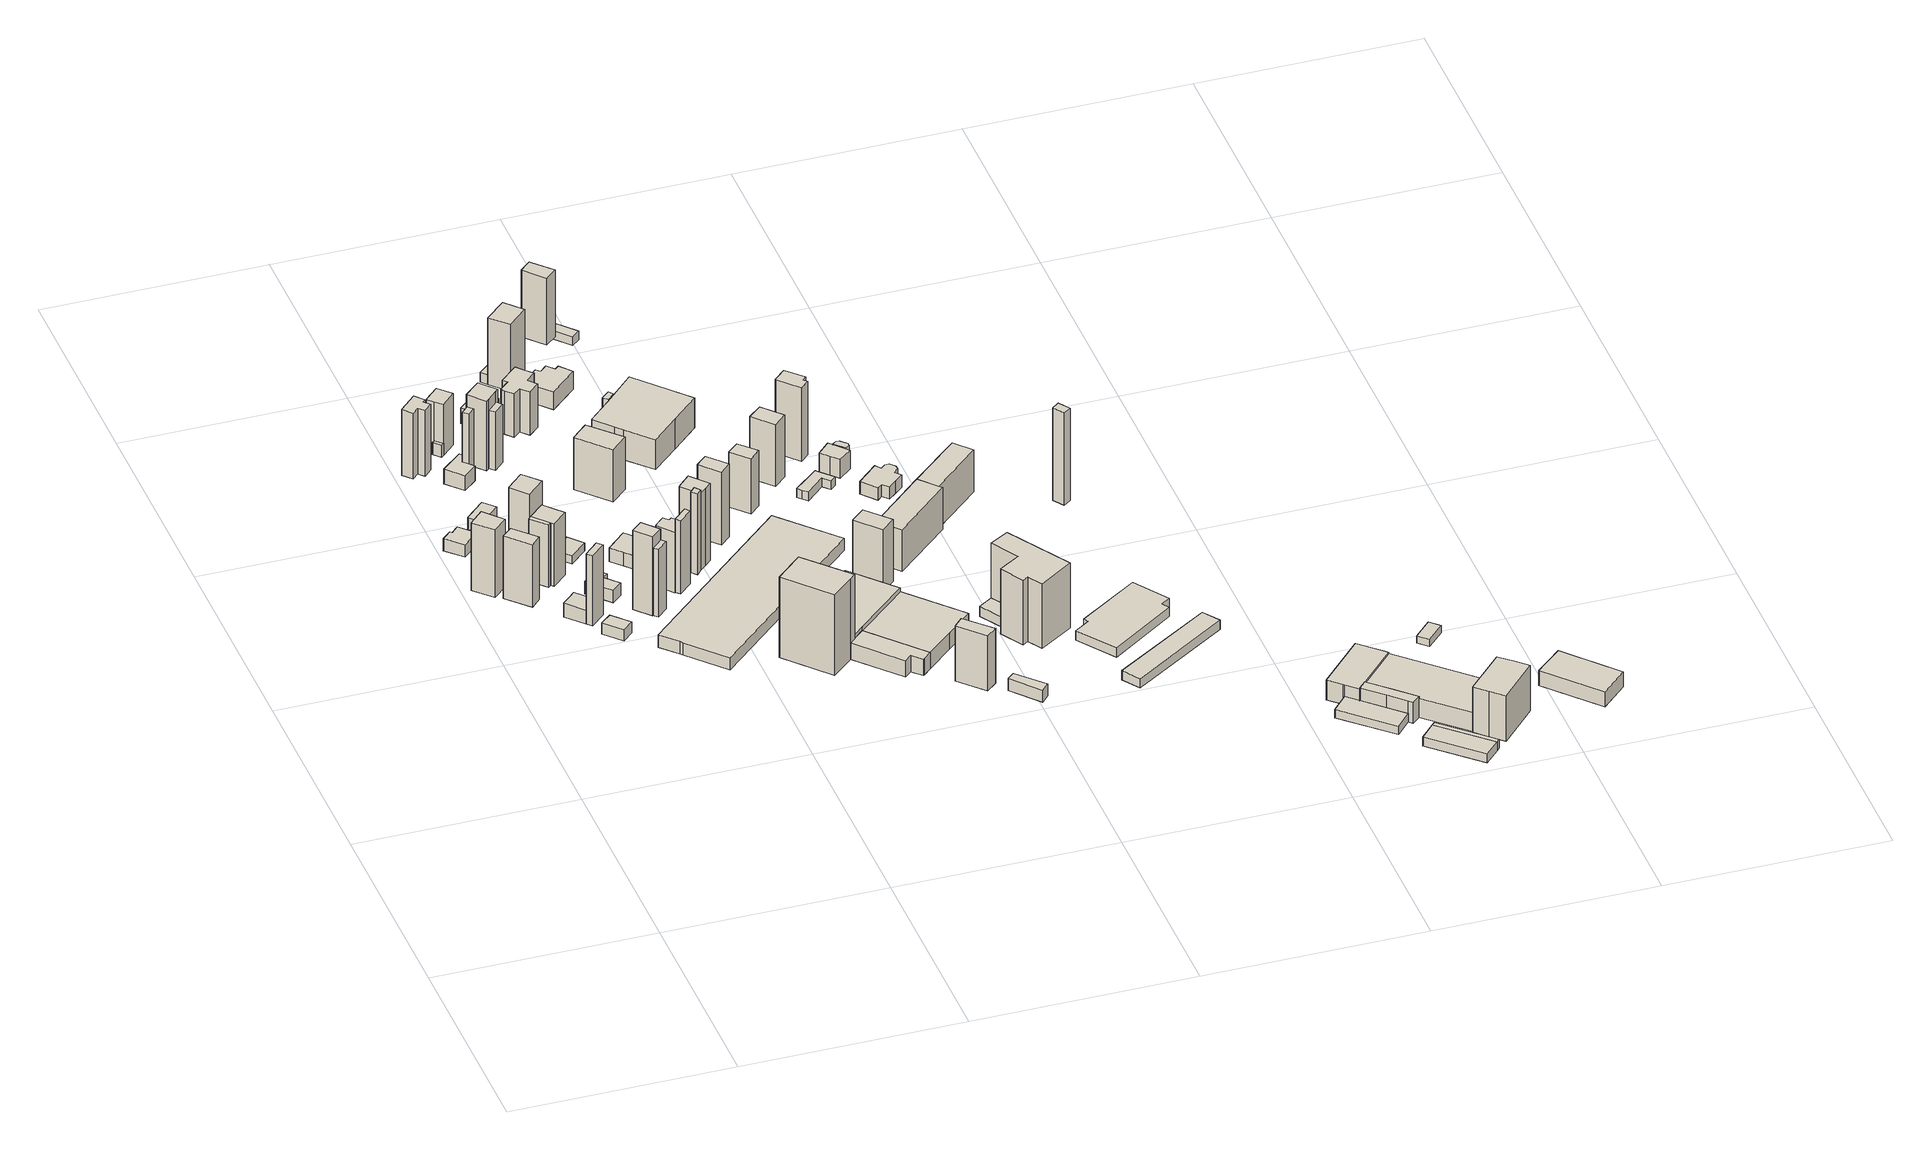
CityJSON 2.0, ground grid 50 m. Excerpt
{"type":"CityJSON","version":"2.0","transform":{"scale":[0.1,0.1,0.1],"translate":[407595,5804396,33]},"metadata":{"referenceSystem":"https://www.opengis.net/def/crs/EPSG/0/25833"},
"CityObjects":{
"building1":{"type":"Building","attributes":{"Gemeindeschluessel":"11000009","BezugspunktDach":"2200","function":"31001_1010","measuredHeight":17.09,"storeysAboveGround":1},"address":[{"country":"Germany","locality":"Berlin","thoroughfareNumber":"955 (38)","thoroughfareName":"Nuscheweg"}],"geometry":[{"type":"Solid","lod":"1","boundaries":[[[[0,1,2,3]],[[4,5,6,7]],[[4,7,3,2]],[[5,4,2,1]],[[6,5,1,0]],[[7,6,0,3]]]]}]},
"building2":{"type":"Building","attributes":{"Gemeindeschluessel":"11000009","BezugspunktDach":"2200","function":"31001_1010","measuredHeight":15.7,"storeysAboveGround":1},"address":[{"country":"Germany","locality":"Berlin","thoroughfareNumber":"955 (34)","thoroughfareName":"Nuscheweg"}],"geometry":[{"type":"Solid","lod":"1","boundaries":[[[[8,9,10,11]],[[12,13,14,15]],[[12,15,11,10]],[[13,12,10,9]],[[14,13,9,8]],[[15,14,8,11]]]]}]},
"building3":{"type":"Building","attributes":{"Gemeindeschluessel":"11000009","BezugspunktDach":"2200","function":"31001_1010","measuredHeight":3.08,"storeysAboveGround":1},"address":[{"country":"Germany","locality":"Berlin","thoroughfareNumber":"955 (43)","thoroughfareName":"Nuscheweg"}],"geometry":[{"type":"Solid","lod":"1","boundaries":[[[[16,17,18,19,20,21]],[[22,23,24,25,26,27]],[[22,27,21,20]],[[23,22,20,19]],[[24,23,19,18]],[[25,24,18,17]],[[26,25,17,16]],[[27,26,16,21]]]]}]},
"building4":{"type":"Building","attributes":{"Gemeindeschluessel":"11000009","BezugspunktDach":"2200","function":"31001_1010","measuredHeight":6.03,"storeysAboveGround":2},"address":[{"country":"Germany","locality":"Berlin","thoroughfareNumber":"955 (40)","thoroughfareName":"Nuscheweg"}],"geometry":[{"type":"Solid","lod":"1","boundaries":[[[[28,29,30,31]],[[32,33,34,35]],[[32,35,31,30]],[[33,32,30,29]],[[34,33,29,28]],[[35,34,28,31]]]]}]},
"building5":{"type":"Building","attributes":{"Gemeindeschluessel":"11000009","BezugspunktDach":"2200","function":"31001_2000","measuredHeight":2.17,"storeysAboveGround":1},"address":[{"country":"Germany","locality":"Berlin","thoroughfareNumber":"955 (39)","thoroughfareName":"Nuscheweg"}],"geometry":[{"type":"Solid","lod":"1","boundaries":[[[[36,37,38,39]],[[33,40,41,34]],[[33,34,39,38]],[[40,33,38,37]],[[41,40,37,36]],[[34,41,36,39]]]]}]},
"building6":{"type":"Building","attributes":{"Gemeindeschluessel":"11000009","BezugspunktDach":"2200","function":"31001_2000","measuredHeight":15.67,"storeysAboveGround":1},"address":[{"country":"Germany","locality":"Berlin","thoroughfareNumber":"955 (35)","thoroughfareName":"Nuscheweg"}],"geometry":[{"type":"Solid","lod":"1","boundaries":[[[[42,43,44,45]],[[46,47,48,49]],[[46,49,45,44]],[[47,46,44,43]],[[48,47,43,42]],[[49,48,42,45]]]]}]},
"building7":{"type":"Building","attributes":{"Gemeindeschluessel":"11000009","BezugspunktDach":"2200","function":"31001_1010","measuredHeight":4.34,"storeysAboveGround":1},"address":[{"country":"Germany","locality":"Berlin","thoroughfareNumber":"955 (31)","thoroughfareName":"Nuscheweg"}],"geometry":[{"type":"Solid","lod":"1","boundaries":[[[[50,51,52,53,54]],[[55,56,57,58,59]],[[55,59,54,53]],[[56,55,53,52]],[[57,56,52,51]],[[58,57,51,50]],[[59,58,50,54]]]]}]},
"building8":{"type":"Building","attributes":{"Gemeindeschluessel":"11000009","BezugspunktDach":"2200","function":"31001_2000","measuredHeight":17.61,"storeysAboveGround":1},"address":[{"country":"Germany","locality":"Berlin","thoroughfareNumber":"955 (30)","thoroughfareName":"Nuscheweg"}],"geometry":[{"type":"Solid","lod":"1","boundaries":[[[[60,61,62,63]],[[64,65,66,67]],[[64,67,63,62]],[[65,64,62,61]],[[66,65,61,60]],[[67,66,60,63]]]]}]},
"building9":{"type":"Building","attributes":{"Gemeindeschluessel":"11000009","BezugspunktDach":"2200","function":"31001_1010","measuredHeight":16.54,"storeysAboveGround":1},"address":[{"country":"Germany","locality":"Berlin","thoroughfareNumber":"955 (52)","thoroughfareName":"Nuscheweg"}],"geometry":[{"type":"Solid","lod":"1","boundaries":[[[[68,69,70,71,72,73,74,75]],[[76,77,78,79,80,81,82,83]],[[76,83,75,74]],[[77,76,74,73]],[[78,77,73,72]],[[79,78,72,71]],[[80,79,71,70]],[[81,80,70,69]],[[82,81,69,68]],[[83,82,68,75]]]]}]},
"building10":{"type":"Building","attributes":{"Gemeindeschluessel":"11000009","BezugspunktDach":"2200","function":"31001_1010","measuredHeight":2.8,"storeysAboveGround":1},"address":[{"country":"Germany","locality":"Berlin","thoroughfareNumber":"955 (19)","thoroughfareName":"Nuscheweg"}],"geometry":[{"type":"Solid","lod":"1","boundaries":[[[[84,85,86,87]],[[88,89,90,91]],[[88,91,87,86]],[[89,88,86,85]],[[90,89,85,84]],[[91,90,84,87]]]]}]},
"building11":{"type":"Building","attributes":{"Gemeindeschluessel":"11000009","BezugspunktDach":"2200","function":"31001_1010","measuredHeight":3.78,"storeysAboveGround":1},"address":[{"country":"Germany","locality":"Berlin","thoroughfareNumber":"955 (44)","thoroughfareName":"Nuscheweg"}],"geometry":[{"type":"Solid","lod":"1","boundaries":[[[[92,93,94,95]],[[96,97,98,99]],[[96,99,95,94]],[[97,96,94,93]],[[98,97,93,92]],[[99,98,92,95]]]]}]},
"building12":{"type":"Building","attributes":{"Gemeindeschluessel":"11000009","BezugspunktDach":"2200","function":"31001_1010","measuredHeight":15.67,"storeysAboveGround":1},"address":[{"country":"Germany","locality":"Berlin","thoroughfareNumber":"955 (36)","thoroughfareName":"Nuscheweg"}],"geometry":[{"type":"Solid","lod":"1","boundaries":[[[[43,100,101,102,44]],[[103,104,105,47,46]],[[103,46,44,102]],[[104,103,102,101]],[[105,104,101,100]],[[47,105,100,43]],[[46,47,43,44]]]]}]},
"building13":{"type":"Building","attributes":{"Gemeindeschluessel":"11000009","BezugspunktDach":"2200","function":"31001_1010","measuredHeight":13.4,"storeysAboveGround":1},"address":[{"country":"Germany","locality":"Berlin","thoroughfareNumber":"955 (41)","thoroughfareName":"Nuscheweg"}],"geometry":[{"type":"Solid","lod":"1","boundaries":[[[[106,107,108,109]],[[110,111,112,113]],[[110,113,109,108]],[[111,110,108,107]],[[112,111,107,106]],[[113,112,106,109]]]]}]},
"building14":{"type":"Building","attributes":{"Gemeindeschluessel":"11000009","BezugspunktDach":"2200","function":"31001_1010","measuredHeight":3.76,"storeysAboveGround":1},"address":[{"country":"Germany","locality":"Berlin","thoroughfareNumber":"955 (53)","thoroughfareName":"Nuscheweg"}],"geometry":[{"type":"Solid","lod":"1","boundaries":[[[[114,115,116,117,118,119,120]],[[121,122,123,124,125,126,127]],[[121,127,120,119]],[[122,121,119,118]],[[123,122,118,117]],[[124,123,117,116]],[[125,124,116,115]],[[126,125,115,114]],[[127,126,114,120]]]]}]},
"building15":{"type":"Building","attributes":{"Gemeindeschluessel":"11000009","BezugspunktDach":"2200","function":"31001_1010","measuredHeight":3.05,"storeysAboveGround":1},"address":[{"country":"Germany","locality":"Berlin","thoroughfareNumber":"955 (32)","thoroughfareName":"Nuscheweg"}],"geometry":[{"type":"Solid","lod":"1","boundaries":[[[[128,129,130,131,132,133]],[[134,135,136,137,138,139]],[[134,139,133,132]],[[135,134,132,131]],[[136,135,131,130]],[[137,136,130,129]],[[138,137,129,128]],[[139,138,128,133]]]]}]},
"building16":{"type":"Building","attributes":{"Gemeindeschluessel":"11000009","BezugspunktDach":"2200","function":"31001_2000","measuredHeight":3,"storeysAboveGround":1},"address":[{"country":"Germany","locality":"Berlin","thoroughfareNumber":"955 (56)","thoroughfareName":"Nuscheweg"}],"geometry":[{"type":"Solid","lod":"1","boundaries":[[[[140,141,142,143]],[[144,145,146,147]],[[144,147,143,142]],[[145,144,142,141]],[[146,145,141,140]],[[147,146,140,143]]]]}]},
"building17":{"type":"Building","attributes":{"Gemeindeschluessel":"11000009","BezugspunktDach":"2200","function":"51009_1610","measuredHeight":16.16,"storeysAboveGround":0},"address":[{"country":"Germany","locality":"Berlin"}],"geometry":[{"type":"Solid","lod":"1","boundaries":[[[[148,149,150,151]],[[122,152,124,123]],[[122,123,151,150]],[[152,122,150,149]],[[124,152,149,148]],[[123,124,148,151]]]]}]},
"building18":{"type":"Building","attributes":{"Gemeindeschluessel":"11000009","BezugspunktDach":"2200","function":"31001_1010","measuredHeight":12.87,"storeysAboveGround":1},"address":[{"country":"Germany","locality":"Berlin","thoroughfareNumber":"955 (57)","thoroughfareName":"Nuscheweg"}],"geometry":[{"type":"Solid","lod":"1","boundaries":[[[[153,154,155,156,157]],[[158,159,160,161,162]],[[158,162,157,156]],[[159,158,156,155]],[[160,159,155,154]],[[161,160,154,153]],[[162,161,153,157]]]]}]},
"building19":{"type":"Building","attributes":{"Gemeindeschluessel":"11000009","BezugspunktDach":"2200","function":"31001_1010","measuredHeight":1.99,"storeysAboveGround":1},"address":[{"country":"Germany","locality":"Berlin","thoroughfareNumber":"955 (37)","thoroughfareName":"Nuscheweg"}],"geometry":[{"type":"Solid","lod":"1","boundaries":[[[[163,164,165,166]],[[167,168,169,170]],[[167,170,166,165]],[[168,167,165,164]],[[169,168,164,163]],[[170,169,163,166]]]]}]},
"building20":{"type":"Building","attributes":{"Gemeindeschluessel":"11000009","BezugspunktDach":"2200","function":"31001_1010","measuredHeight":19.74,"storeysAboveGround":1},"address":[{"country":"Germany","locality":"Berlin","thoroughfareNumber":"955 (21)","thoroughfareName":"Nuscheweg"}],"geometry":[{"type":"Solid","lod":"1","boundaries":[[[[171,172,173,174]],[[175,176,177,178]],[[175,178,174,173]],[[176,175,173,172]],[[177,176,172,171]],[[178,177,171,174]]]]}]},
"building21":{"type":"Building","attributes":{"Gemeindeschluessel":"11000009","BezugspunktDach":"2200","function":"31001_2000","measuredHeight":17.04,"storeysAboveGround":1},"address":[{"country":"Germany","locality":"Berlin","thoroughfareNumber":"955 (20)","thoroughfareName":"Nuscheweg"}],"geometry":[{"type":"Solid","lod":"1","boundaries":[[[[179,180,181,182]],[[183,184,185,186]],[[183,186,182,181]],[[184,183,181,180]],[[185,184,180,179]],[[186,185,179,182]]]]}]},
"building22":{"type":"Building","attributes":{"Gemeindeschluessel":"11000009","BezugspunktDach":"2200","function":"31001_1010","measuredHeight":17.45,"storeysAboveGround":1},"address":[{"country":"Germany","locality":"Berlin","thoroughfareNumber":"955 (55)","thoroughfareName":"Nuscheweg"}],"geometry":[{"type":"Solid","lod":"1","boundaries":[[[[187,188,189,190,191,192]],[[193,194,195,196,197,198]],[[193,198,192,191]],[[194,193,191,190]],[[195,194,190,189]],[[196,195,189,188]],[[197,196,188,187]],[[198,197,187,192]]]]}]},
"building23":{"type":"Building","attributes":{"Gemeindeschluessel":"11000009","BezugspunktDach":"2200","function":"51009_1610","measuredHeight":14.69,"storeysAboveGround":0},"address":[{"country":"Germany","locality":"Berlin"}],"geometry":[{"type":"Solid","lod":"1","boundaries":[[[[199,200,201,202]],[[203,204,205,206]],[[203,206,202,201]],[[204,203,201,200]],[[205,204,200,199]],[[206,205,199,202]]]]}]},
"building24":{"type":"Building","attributes":{"Gemeindeschluessel":"11000009","BezugspunktDach":"2200","function":"31001_1010","measuredHeight":3.95,"storeysAboveGround":1},"address":[{"country":"Germany","locality":"Berlin","thoroughfareNumber":"955 (33)","thoroughfareName":"Nuscheweg"}],"geometry":[{"type":"Solid","lod":"1","boundaries":[[[[207,208,209,210,211,212]],[[213,214,215,216,217,218]],[[213,218,212,211]],[[214,213,211,210]],[[215,214,210,209]],[[216,215,209,208]],[[217,216,208,207]],[[218,217,207,212]]]]}]},
"building25":{"type":"Building","attributes":{"Gemeindeschluessel":"11000009","BezugspunktDach":"2200","function":"31001_1010","measuredHeight":15.26,"storeysAboveGround":1},"address":[{"country":"Germany","locality":"Berlin","thoroughfareNumber":"955 (23)","thoroughfareName":"Nuscheweg"}],"geometry":[{"type":"Solid","lod":"1","boundaries":[[[[219,220,221,222,223,224]],[[225,226,227,228,229,230]],[[225,230,224,223]],[[226,225,223,222]],[[227,226,222,221]],[[228,227,221,220]],[[229,228,220,219]],[[230,229,219,224]]]]}]},
"building26":{"type":"Building","attributes":{"Gemeindeschluessel":"11000009","BezugspunktDach":"2200","function":"31001_2000","measuredHeight":18.47,"storeysAboveGround":1},"address":[{"country":"Germany","locality":"Berlin","thoroughfareNumber":"955 (22)","thoroughfareName":"Nuscheweg"}],"geometry":[{"type":"Solid","lod":"1","boundaries":[[[[231,232,233,234]],[[235,236,237,238]],[[235,238,234,233]],[[236,235,233,232]],[[237,236,232,231]],[[238,237,231,234]]]]}]},
"building27":{"type":"Building","attributes":{"Gemeindeschluessel":"11000009","BezugspunktDach":"2200","function":"31001_1010","measuredHeight":4.83,"storeysAboveGround":1},"address":[{"country":"Germany","locality":"Berlin","thoroughfareNumber":"955 (61)","thoroughfareName":"Nuscheweg"}],"geometry":[{"type":"Solid","lod":"1","boundaries":[[[[239,240,241,242,243]],[[244,245,246,247,248]],[[244,248,243,242]],[[245,244,242,241]],[[246,245,241,240]],[[247,246,240,239]],[[248,247,239,243]]]]}]},
"building28":{"type":"Building","attributes":{"Gemeindeschluessel":"11000009","BezugspunktDach":"2200","function":"31001_2000","measuredHeight":1.69,"storeysAboveGround":1},"address":[{"country":"Germany","locality":"Berlin","thoroughfareNumber":"955 (60)","thoroughfareName":"Nuscheweg"}],"geometry":[{"type":"Solid","lod":"1","boundaries":[[[[249,250,251,252]],[[246,253,254,247]],[[246,247,252,251]],[[253,246,251,250]],[[254,253,250,249]],[[247,254,249,252]]]]}]},
"building29":{"type":"Building","attributes":{"Gemeindeschluessel":"11000009","BezugspunktDach":"2200","function":"31001_2000","measuredHeight":20.26,"storeysAboveGround":1},"address":[{"country":"Germany","locality":"Berlin","thoroughfareNumber":"955 (24)","thoroughfareName":"Nuscheweg"}],"geometry":[{"type":"Solid","lod":"1","boundaries":[[[[255,256,257,258]],[[259,260,261,262]],[[259,262,258,257]],[[260,259,257,256]],[[261,260,256,255]],[[262,261,255,258]]]]}]},
"building30":{"type":"Building","attributes":{"Gemeindeschluessel":"11000009","BezugspunktDach":"2200","function":"31001_1010","measuredHeight":12.88,"storeysAboveGround":1},"address":[{"country":"Germany","locality":"Berlin","thoroughfareNumber":"955 (59)","thoroughfareName":"Nuscheweg"}],"geometry":[{"type":"Solid","lod":"1","boundaries":[[[[263,264,265,266,267,268,269,270,271,272,273,274]],[[275,276,277,278,279,280,281,282,283,284,285,286]],[[275,286,274,273]],[[276,275,273,272]],[[277,276,272,271]],[[278,277,271,270]],[[279,278,270,269]],[[280,279,269,268]],[[281,280,268,267]],[[282,281,267,266]],[[283,282,266,265]],[[284,283,265,264]],[[285,284,264,263]],[[286,285,263,274]]]]}]},
"building31":{"type":"Building","attributes":{"Gemeindeschluessel":"11000009","BezugspunktDach":"2200","function":"31001_2000","measuredHeight":13.13,"storeysAboveGround":1},"address":[{"country":"Germany","locality":"Berlin","thoroughfareNumber":"955 (54)","thoroughfareName":"Nuscheweg"}],"geometry":[{"type":"Solid","lod":"1","boundaries":[[[[287,288,289,290]],[[291,292,293,294]],[[291,294,290,289]],[[292,291,289,288]],[[293,292,288,287]],[[294,293,287,290]]]]}]},
"building32":{"type":"Building","attributes":{"Gemeindeschluessel":"11000009","BezugspunktDach":"2200","function":"31001_1010","measuredHeight":20.54,"storeysAboveGround":1},"address":[{"country":"Germany","locality":"Berlin","thoroughfareNumber":"955 (25)","thoroughfareName":"Nuscheweg"}],"geometry":[{"type":"Solid","lod":"1","boundaries":[[[[295,296,297,298,299,300,301]],[[302,303,304,305,260,259,306]],[[302,306,301,300]],[[303,302,300,299]],[[304,303,299,298]],[[305,304,298,297]],[[260,305,297,296]],[[259,260,296,295]],[[306,259,295,301]]]]}]},
"building33":{"type":"Building","attributes":{"Gemeindeschluessel":"11000009","BezugspunktDach":"2200","function":"31001_2000","measuredHeight":20.18,"storeysAboveGround":1},"address":[{"country":"Germany","locality":"Berlin","thoroughfareNumber":"955 (8)","thoroughfareName":"Nuscheweg"}],"geometry":[{"type":"Solid","lod":"1","boundaries":[[[[307,308,309,310,311]],[[312,313,314,315,316]],[[312,316,311,310]],[[313,312,310,309]],[[314,313,309,308]],[[315,314,308,307]],[[316,315,307,311]]]]}]},
"building34":{"type":"Building","attributes":{"Gemeindeschluessel":"11000009","BezugspunktDach":"2200","function":"31001_1010","measuredHeight":3.11,"storeysAboveGround":1},"address":[{"country":"Germany","locality":"Berlin","thoroughfareNumber":"955 (15)","thoroughfareName":"Nuscheweg"}],"geometry":[{"type":"Solid","lod":"1","boundaries":[[[[317,318,319,320,321,322]],[[323,324,325,326,327,328]],[[323,328,322,321]],[[324,323,321,320]],[[325,324,320,319]],[[326,325,319,318]],[[327,326,318,317]],[[328,327,317,322]]]]}]},
"building35":{"type":"Building","attributes":{"Gemeindeschluessel":"11000009","BezugspunktDach":"2200","function":"31001_2000","measuredHeight":2.59,"storeysAboveGround":1},"address":[{"country":"Germany","locality":"Berlin","thoroughfareNumber":"955 (64)","thoroughfareName":"Nuscheweg"}],"geometry":[{"type":"Solid","lod":"1","boundaries":[[[[329,330,331,332]],[[333,334,335,336]],[[333,336,332,331]],[[334,333,331,330]],[[335,334,330,329]],[[336,335,329,332]]]]}]},
"building36":{"type":"Building","attributes":{"Gemeindeschluessel":"11000009","BezugspunktDach":"2200","function":"31001_1010","measuredHeight":3.19,"storeysAboveGround":1},"address":[{"country":"Germany","locality":"Berlin","thoroughfareNumber":"955 (58)","thoroughfareName":"Nuscheweg"}],"geometry":[{"type":"Solid","lod":"1","boundaries":[[[[337,338,339,340]],[[341,342,343,344]],[[341,344,340,339]],[[342,341,339,338]],[[343,342,338,337]],[[344,343,337,340]]]]}]},
"building37":{"type":"Building","attributes":{"Gemeindeschluessel":"11000009","BezugspunktDach":"2200","function":"31001_1010","measuredHeight":16.85,"storeysAboveGround":1},"address":[{"country":"Germany","locality":"Berlin","thoroughfareNumber":"955 (63)","thoroughfareName":"Nuscheweg"}],"geometry":[{"type":"Solid","lod":"1","boundaries":[[[[345,346,347,348]],[[349,350,351,335]],[[349,335,348,347]],[[350,349,347,346]],[[351,350,346,345]],[[335,351,345,348]]]]}]},
"building38":{"type":"Building","attributes":{"Gemeindeschluessel":"11000009","BezugspunktDach":"2200","function":"51009_1610","measuredHeight":3.12,"storeysAboveGround":0},"address":[{"country":"Germany","locality":"Berlin"}],"geometry":[{"type":"Solid","lod":"1","boundaries":[[[[352,353,338,337]],[[354,355,356,357]],[[354,357,337,338]],[[355,354,338,353]],[[356,355,353,352]],[[357,356,352,337]]]]}]},
"building39":{"type":"Building","attributes":{"Gemeindeschluessel":"11000009","BezugspunktDach":"2200","function":"31001_1010","measuredHeight":19.6,"storeysAboveGround":1},"address":[{"country":"Germany","locality":"Berlin","thoroughfareNumber":"955 (26)","thoroughfareName":"Nuscheweg"}],"geometry":[{"type":"Solid","lod":"1","boundaries":[[[[358,359,360,361]],[[362,363,364,365]],[[362,365,361,360]],[[363,362,360,359]],[[364,363,359,358]],[[365,364,358,361]]]]}]},
"building40":{"type":"Building","attributes":{"Gemeindeschluessel":"11000009","BezugspunktDach":"2200","function":"31001_1010","measuredHeight":5.68,"storeysAboveGround":1},"address":[{"country":"Germany","locality":"Berlin","thoroughfareNumber":"955 (62)","thoroughfareName":"Nuscheweg"}],"geometry":[{"type":"Solid","lod":"1","boundaries":[[[[366,367,368,369,370,371,372,373]],[[374,375,376,377,378,379,380,381]],[[374,381,373,372]],[[375,374,372,371]],[[376,375,371,370]],[[377,376,370,369]],[[378,377,369,368]],[[379,378,368,367]],[[380,379,367,366]],[[381,380,366,373]]]]}]},
"building41":{"type":"Building","attributes":{"Gemeindeschluessel":"11000009","BezugspunktDach":"2200","function":"51009_1610","measuredHeight":4.95,"storeysAboveGround":0},"address":[{"country":"Germany","locality":"Berlin"}],"geometry":[{"type":"Solid","lod":"1","boundaries":[[[[382,383,384,385,386,387,388,389]],[[390,391,392,393,394,395,396,314]],[[390,314,389,388]],[[391,390,388,387]],[[392,391,387,386]],[[393,392,386,385]],[[394,393,385,384]],[[395,394,384,383]],[[396,395,383,382]],[[314,396,382,389]]]]}]},
"building42":{"type":"Building","attributes":{"Gemeindeschluessel":"11000009","BezugspunktDach":"2200","function":"31001_2000","measuredHeight":6.43,"storeysAboveGround":1},"address":[{"country":"Germany","locality":"Berlin","thoroughfareNumber":"955 (9)","thoroughfareName":"Nuscheweg"}],"geometry":[{"type":"Solid","lod":"1","boundaries":[[[[397,398,399,400,401,402,403,404]],[[405,406,407,391,314,313,408,312]],[[405,312,404,403]],[[406,405,403,402]],[[407,406,402,401]],[[391,407,401,400]],[[314,391,400,399]],[[313,314,399,398]],[[408,313,398,397]],[[312,408,397,404]]]]}]},
"building43":{"type":"Building","attributes":{"Gemeindeschluessel":"11000009","function":"31001_1010"},"address":[{"country":"Germany","locality":"Berlin","thoroughfareNumber":"955","thoroughfareName":"Nuscheweg"}],"children":["building43-1","building43-2"]},
"building43-1":{"type":"BuildingPart","attributes":{"BezugspunktDach":"2200","measuredHeight":10.83,"storeysAboveGround":3},"parents":["building43"],"geometry":[{"type":"MultiSurface","lod":"1","boundaries":[[[409,410,411,412,413,414,415,416,417,418]],[[419,420,421,422,423,424,425,426,342,341]],[[419,341,418,417]],[[420,419,427,428]],[[421,420,416,428,429]],[[422,421,415,414]],[[423,422,414,413]],[[424,423,413,412]],[[425,424,412,411]],[[426,425,411,410]],[[342,426,410,409]],[[341,342,409,418]],[[428,427,417,416]],[[429,428,416,415]]]}]},
"building43-2":{"type":"BuildingPart","attributes":{"BezugspunktDach":"2200","measuredHeight":7.67,"storeysAboveGround":3},"parents":["building43"],"geometry":[{"type":"MultiSurface","lod":"1","boundaries":[[[430,431,432,433]],[[434,429,427,435]],[[434,435,433,432]],[[429,434,432,431]],[[417,416,415,431,430]],[[435,427,430,433]],[[427,428,416,417]],[[429,415,416,428]]]}]},
"building44":{"type":"Building","attributes":{"Gemeindeschluessel":"11000009","BezugspunktDach":"2200","function":"31001_1010","measuredHeight":14.53,"storeysAboveGround":1},"address":[{"country":"Germany","locality":"Berlin","thoroughfareNumber":"955 (27)","thoroughfareName":"Nuscheweg"}],"geometry":[{"type":"Solid","lod":"1","boundaries":[[[[436,437,438,439]],[[440,441,442,443]],[[440,443,439,438]],[[441,440,438,437]],[[442,441,437,436]],[[443,442,436,439]]]]}]},
"building45":{"type":"Building","attributes":{"Gemeindeschluessel":"11000009","BezugspunktDach":"2200","function":"31001_2000","measuredHeight":16.81,"storeysAboveGround":1},"address":[{"country":"Germany","locality":"Berlin","thoroughfareNumber":"955 (65)","thoroughfareName":"Nuscheweg"}],"geometry":[{"type":"Solid","lod":"1","boundaries":[[[[444,445,446,447]],[[448,449,450,451]],[[448,451,447,446]],[[449,448,446,445]],[[450,449,445,444]],[[451,450,444,447]]]]}]},
"building46":{"type":"Building","attributes":{"Gemeindeschluessel":"11000009","BezugspunktDach":"2200","function":"31001_1010","measuredHeight":4.84,"storeysAboveGround":1},"address":[{"country":"Germany","locality":"Berlin","thoroughfareNumber":"955 (7)","thoroughfareName":"Nuscheweg"}],"geometry":[{"type":"Solid","lod":"1","boundaries":[[[[386,452,453,454,455,387]],[[456,407,457,458,392,391]],[[456,391,387,455]],[[407,456,455,454]],[[457,407,454,453]],[[458,457,453,452]],[[392,458,452,386]],[[391,392,386,387]]]]}]},
"building47":{"type":"Building","attributes":{"Gemeindeschluessel":"11000009","BezugspunktDach":"2200","function":"31001_2000","measuredHeight":14.04,"storeysAboveGround":1},"address":[{"country":"Germany","locality":"Berlin","thoroughfareNumber":"955 (6)","thoroughfareName":"Nuscheweg"}],"geometry":[{"type":"Solid","lod":"1","boundaries":[[[[459,460,461,462]],[[463,464,465,466]],[[463,466,462,461]],[[464,463,461,460]],[[465,464,460,459]],[[466,465,459,462]]]]}]},
"building48":{"type":"Building","attributes":{"Gemeindeschluessel":"11000009","BezugspunktDach":"2200","function":"31001_2000","measuredHeight":2.26,"storeysAboveGround":1},"address":[{"country":"Germany","locality":"Berlin","thoroughfareNumber":"955 (66)","thoroughfareName":"Nuscheweg"}],"geometry":[{"type":"Solid","lod":"1","boundaries":[[[[467,468,469,470]],[[471,472,473,474]],[[471,474,470,469]],[[472,471,469,468]],[[473,472,468,467]],[[474,473,467,470]]]]}]},
"building49":{"type":"Building","attributes":{"Gemeindeschluessel":"11000009","BezugspunktDach":"2200","function":"31001_1010","measuredHeight":15.45,"storeysAboveGround":1},"address":[{"country":"Germany","locality":"Berlin","thoroughfareNumber":"955 (10)","thoroughfareName":"Nuscheweg"}],"geometry":[{"type":"Solid","lod":"1","boundaries":[[[[475,476,477,478]],[[479,480,481,482]],[[479,482,478,477]],[[480,479,477,476]],[[481,480,476,475]],[[482,481,475,478]]]]}]},
"building50":{"type":"Building","attributes":{"Gemeindeschluessel":"11000009","BezugspunktDach":"2200","function":"31001_1010","measuredHeight":3.26,"storeysAboveGround":1},"address":[{"country":"Germany","locality":"Berlin","thoroughfareNumber":"955 (5)","thoroughfareName":"Nuscheweg"}],"geometry":[{"type":"Solid","lod":"1","boundaries":[[[[483,484,485,486]],[[487,488,489,490]],[[487,490,486,485]],[[488,487,485,484]],[[489,488,484,483]],[[490,489,483,486]]]]}]},
"building51":{"type":"Building","attributes":{"Gemeindeschluessel":"11000009","BezugspunktDach":"2200","function":"31001_1010","measuredHeight":15.45,"storeysAboveGround":1},"address":[{"country":"Germany","locality":"Berlin","thoroughfareNumber":"955 (28)","thoroughfareName":"Nuscheweg"}],"geometry":[{"type":"Solid","lod":"1","boundaries":[[[[491,492,493,494]],[[495,496,497,498]],[[495,498,494,493]],[[496,495,493,492]],[[497,496,492,491]],[[498,497,491,494]]]]}]},
"building52":{"type":"Building","attributes":{"Gemeindeschluessel":"11000009","BezugspunktDach":"2200","function":"31001_1010","measuredHeight":3.54,"storeysAboveGround":1},"address":[{"country":"Germany","locality":"Berlin","thoroughfareNumber":"955 (16)","thoroughfareName":"Nuscheweg"}],"geometry":[{"type":"Solid","lod":"1","boundaries":[[[[499,500,501,502,503,504,505,506]],[[507,508,509,510,511,512,513,514]],[[507,514,506,505]],[[508,507,505,504]],[[509,508,504,503]],[[510,509,503,502]],[[511,510,502,501]],[[512,511,501,500]],[[513,512,500,499]],[[514,513,499,506]]]]}]},
"building53":{"type":"Building","attributes":{"Gemeindeschluessel":"11000009","BezugspunktDach":"2200","function":"31001_1010","measuredHeight":18.59,"storeysAboveGround":1},"address":[{"country":"Germany","locality":"Berlin","thoroughfareNumber":"955 (29)","thoroughfareName":"Nuscheweg"}],"geometry":[{"type":"Solid","lod":"1","boundaries":[[[[515,516,517,518,519,520]],[[521,522,523,524,525,526]],[[521,526,520,519]],[[522,521,519,518]],[[523,522,518,517]],[[524,523,517,516]],[[525,524,516,515]],[[526,525,515,520]]]]}]},
"building54":{"type":"Building","attributes":{"Gemeindeschluessel":"11000009","BezugspunktDach":"2200","function":"31001_1010","measuredHeight":10.5,"storeysAboveGround":1},"address":[{"country":"Germany","locality":"Berlin","thoroughfareNumber":"955 (11)","thoroughfareName":"Nuscheweg"}],"geometry":[{"type":"Solid","lod":"1","boundaries":[[[[527,528,529,530,531]],[[532,533,534,535,536]],[[532,536,531,530]],[[533,532,530,529]],[[534,533,529,528]],[[535,534,528,527]],[[536,535,527,531]]]]}]},
"building55":{"type":"Building","attributes":{"Gemeindeschluessel":"11000009","BezugspunktDach":"2200","function":"31001_1010","measuredHeight":2.73,"storeysAboveGround":1},"address":[{"country":"Germany","locality":"Berlin","thoroughfareNumber":"955 (4)","thoroughfareName":"Nuscheweg"}],"geometry":[{"type":"Solid","lod":"1","boundaries":[[[[537,538,539,540]],[[541,542,543,544]],[[541,544,540,539]],[[542,541,539,538]],[[543,542,538,537]],[[544,543,537,540]]]]}]},
"building56":{"type":"Building","attributes":{"Gemeindeschluessel":"11000009","BezugspunktDach":"2200","function":"31001_1010","measuredHeight":5.6,"storeysAboveGround":1},"address":[{"country":"Germany","locality":"Berlin","thoroughfareNumber":"955 (17)","thoroughfareName":"Nuscheweg"}],"geometry":[{"type":"Solid","lod":"1","boundaries":[[[[545,546,547,548,549,550]],[[551,552,553,554,555,556]],[[551,556,550,549]],[[552,551,549,548]],[[553,552,548,547]],[[554,553,547,546]],[[555,554,546,545]],[[556,555,545,550]]]]}]},
"building57":{"type":"Building","attributes":{"Gemeindeschluessel":"11000009","BezugspunktDach":"2200","function":"31001_1010","measuredHeight":16.34,"storeysAboveGround":1},"address":[{"country":"Germany","locality":"Berlin","thoroughfareNumber":"955 (3)","thoroughfareName":"Nuscheweg"}],"geometry":[{"type":"Solid","lod":"1","boundaries":[[[[557,558,559,560,561,562,563,564,565]],[[543,542,541,566,567,568,569,570,571]],[[543,571,565,564]],[[542,543,564,563]],[[541,542,563,562]],[[566,541,562,561]],[[567,566,561,560]],[[568,567,560,559]],[[569,568,559,558]],[[570,569,558,557]],[[571,570,557,565]]]]}]},
"building58":{"type":"Building","attributes":{"Gemeindeschluessel":"11000009","BezugspunktDach":"2200","function":"31001_1010","measuredHeight":4.86,"storeysAboveGround":1},"address":[{"country":"Germany","locality":"Berlin","thoroughfareNumber":"955 (18)","thoroughfareName":"Nuscheweg"}],"geometry":[{"type":"Solid","lod":"1","boundaries":[[[[572,573,574,575,576,577]],[[578,579,580,581,582,583]],[[578,583,577,576]],[[579,578,576,575]],[[580,579,575,574]],[[581,580,574,573]],[[582,581,573,572]],[[583,582,572,577]]]]}]},
"building59":{"type":"Building","attributes":{"Gemeindeschluessel":"11000009","BezugspunktDach":"2200","function":"31001_1010","measuredHeight":5.83,"storeysAboveGround":1},"address":[{"country":"Germany","locality":"Berlin","thoroughfareNumber":"955 (14)","thoroughfareName":"Nuscheweg"}],"geometry":[{"type":"Solid","lod":"1","boundaries":[[[[584,585,586,587,588,589,590,591,592,593,594,595,596,597]],[[598,599,600,601,602,603,604,605,606,607,608,609,610,611]],[[598,611,597,596]],[[599,598,596,595]],[[600,599,595,594]],[[601,600,594,593]],[[602,601,593,592]],[[603,602,592,591]],[[604,603,591,590]],[[605,604,590,589]],[[606,605,589,588]],[[607,606,588,587]],[[608,607,587,586]],[[609,608,586,585]],[[610,609,585,584]],[[611,610,584,597]]]]}]},
"building60":{"type":"Building","attributes":{"Gemeindeschluessel":"11000009","BezugspunktDach":"2200","function":"31001_1010","measuredHeight":10.63,"storeysAboveGround":1},"address":[{"country":"Germany","locality":"Berlin","thoroughfareNumber":"955 (12)","thoroughfareName":"Nuscheweg"}],"geometry":[{"type":"Solid","lod":"1","boundaries":[[[[529,612,613,530]],[[614,615,616,617]],[[614,617,530,613]],[[615,614,613,612]],[[616,615,612,529]],[[617,616,529,530]]]]}]},
"building61":{"type":"Building","attributes":{"Gemeindeschluessel":"11000009","BezugspunktDach":"2200","function":"31001_1010","measuredHeight":2.29,"storeysAboveGround":1},"address":[{"country":"Germany","locality":"Berlin","thoroughfareNumber":"955 (2)","thoroughfareName":"Nuscheweg"}],"geometry":[{"type":"Solid","lod":"1","boundaries":[[[[618,619,620,621,622,623,624,625]],[[626,627,628,629,630,631,632,633]],[[626,633,625,624]],[[627,626,624,623]],[[628,627,623,622]],[[629,628,622,621]],[[630,629,621,620]],[[631,630,620,619]],[[632,631,619,618]],[[633,632,618,625]]]]}]},
"building62":{"type":"Building","attributes":{"Gemeindeschluessel":"11000009","BezugspunktDach":"2200","function":"31001_1010","measuredHeight":2.27,"storeysAboveGround":1},"address":[{"country":"Germany","locality":"Berlin","thoroughfareNumber":"955 (1)","thoroughfareName":"Nuscheweg"}],"geometry":[{"type":"Solid","lod":"1","boundaries":[[[[634,635,636,637]],[[638,639,640,641]],[[638,641,637,636]],[[639,638,636,635]],[[640,639,635,634]],[[641,640,634,637]]]]}]},
"building63":{"type":"Building","attributes":{"Gemeindeschluessel":"11000009","BezugspunktDach":"2200","function":"31001_2000","measuredHeight":23.21,"storeysAboveGround":1},"address":[{"country":"Germany","locality":"Berlin","thoroughfareNumber":"955 (13)","thoroughfareName":"Nuscheweg"}],"geometry":[{"type":"Solid","lod":"1","boundaries":[[[[642,643,644,645]],[[646,647,648,649]],[[646,649,645,644]],[[647,646,644,643]],[[648,647,643,642]],[[649,648,642,645]]]]}]},
"building64":{"type":"Building","attributes":{"Gemeindeschluessel":"11000009","BezugspunktDach":"2200","function":"31001_1010","measuredHeight":2.03,"storeysAboveGround":1},"address":[{"country":"Germany","locality":"Berlin","thoroughfareNumber":"1 (3)","thoroughfareName":"Windwallstraße"}],"geometry":[{"type":"Solid","lod":"1","boundaries":[[[[650,651,652,653,654]],[[655,656,657,658,659]],[[655,659,654,653]],[[656,655,653,652]],[[657,656,652,651]],[[658,657,651,650]],[[659,658,650,654]]]]}]},
"building65":{"type":"Building","attributes":{"Gemeindeschluessel":"11000009","BezugspunktDach":"2200","function":"31001_2000","measuredHeight":5.54,"storeysAboveGround":1},"address":[{"country":"Germany","locality":"Berlin","thoroughfareNumber":"1 (2)","thoroughfareName":"Windwallstraße"}],"geometry":[{"type":"Solid","lod":"1","boundaries":[[[[660,661,662,663,664,665,666,667]],[[668,669,670,671,656,655,672,673]],[[668,673,667,666]],[[669,668,666,665]],[[670,669,665,664]],[[671,670,664,663]],[[656,671,663,662]],[[655,656,662,661]],[[672,655,661,660]],[[673,672,660,667]]]]}]},
"building66":{"type":"Building","attributes":{"Gemeindeschluessel":"11000009","BezugspunktDach":"2200","function":"31001_2000","measuredHeight":2.23,"storeysAboveGround":1},"address":[{"country":"Germany","locality":"Berlin","thoroughfareNumber":"1 (5)","thoroughfareName":"Windwallstraße"}],"geometry":[{"type":"Solid","lod":"1","boundaries":[[[[674,675,676,677]],[[678,679,680,681]],[[678,681,677,676]],[[679,678,676,675]],[[680,679,675,674]],[[681,680,674,677]]]]}]},
"building67":{"type":"Building","attributes":{"Gemeindeschluessel":"11000009","BezugspunktDach":"2200","function":"51009_1610","measuredHeight":2.24,"storeysAboveGround":0},"address":[{"country":"Germany","locality":"Berlin"}],"geometry":[{"type":"Solid","lod":"1","boundaries":[[[[675,682,683,676]],[[684,685,679,678]],[[684,678,676,683]],[[685,684,683,682]],[[679,685,682,675]],[[678,679,675,676]]]]}]},
"building68":{"type":"Building","attributes":{"Gemeindeschluessel":"11000009","function":"31001_1010"},"address":[{"country":"Germany","locality":"Berlin","thoroughfareNumber":"1","thoroughfareName":"Windwallstraße"}],"children":["building68-1","building68-2"]},
"building68-1":{"type":"BuildingPart","attributes":{"BezugspunktDach":"2200","measuredHeight":6.33,"storeysAboveGround":1},"parents":["building68"],"geometry":[{"type":"MultiSurface","lod":"1","boundaries":[[[686,687,688,689,690,691,692]],[[671,693,694,695,696,697,698]],[[671,698,692,691]],[[693,671,691,690]],[[694,693,690,689]],[[695,694,689,688]],[[696,695,688,687]],[[698,697,699,698,692]],[[697,696,687,686]],[[692,698,699,700]],[[686,700,699,697]]]}]},
"building68-2":{"type":"BuildingPart","attributes":{"BezugspunktDach":"2200","measuredHeight":6.15,"storeysAboveGround":1},"parents":["building68"],"geometry":[{"type":"MultiSurface","lod":"1","boundaries":[[[701,702,703,704,705,706,707]],[[698,699,696,708,657,709,656]],[[698,656,707,706]],[[700,692,706,705]],[[710,687,686,700,699,705,704]],[[708,696,704,703]],[[657,708,703,702]],[[709,657,702,701]],[[656,709,701,707]],[[699,698,692,700]],[[696,697,686,687,710]],[[697,699,700,686]]]}]},
"building69":{"type":"Building","attributes":{"Gemeindeschluessel":"11000009","BezugspunktDach":"2200","function":"31001_1010","measuredHeight":12.43,"storeysAboveGround":3},"address":[{"country":"Germany","locality":"Berlin","thoroughfareNumber":"1 (1)","thoroughfareName":"Windwallstraße"}],"geometry":[{"type":"Solid","lod":"1","boundaries":[[[[711,712,713,714,715,716]],[[717,718,719,720,721,722]],[[717,722,716,715]],[[718,717,715,714]],[[719,718,714,713]],[[720,719,713,712]],[[721,720,712,711]],[[722,721,711,716]]]]}]},
"building70":{"type":"Building","attributes":{"Gemeindeschluessel":"11000009","BezugspunktDach":"2200","function":"31001_2000","measuredHeight":1.8,"storeysAboveGround":1},"address":[{"country":"Germany","locality":"Berlin","thoroughfareNumber":"1 (9)","thoroughfareName":"Windwallstraße"}],"geometry":[{"type":"Solid","lod":"1","boundaries":[[[[723,724,725,726]],[[727,728,729,730]],[[727,730,726,725]],[[728,727,725,724]],[[729,728,724,723]],[[730,729,723,726]]]]}]},
"building71":{"type":"Building","attributes":{"Gemeindeschluessel":"11000009","BezugspunktDach":"2200","function":"31001_2000","measuredHeight":4.27,"storeysAboveGround":1},"address":[{"country":"Germany","locality":"Berlin","thoroughfareNumber":"1 (10)","thoroughfareName":"Windwallstraße"}],"geometry":[{"type":"Solid","lod":"1","boundaries":[[[[731,732,733,734,735]],[[736,737,738,739,740]],[[736,740,735,734]],[[737,736,734,733]],[[738,737,733,732]],[[739,738,732,731]],[[740,739,731,735]]]]}]}
},
"vertices":[
[53,1211,192],[85,1240,192],[47,1282,192],[15,1251,192],[47,1282,22],[85,1240,22],[53,1211,22],[15,1251,22],
[115,1154,179],[137,1176,179],[91,1224,179],[68,1203,179],[91,1224,22],[137,1176,22],[115,1154,22],[68,1203,22],
[41,1367,53],[77,1400,53],[46,1432,53],[30,1416,53],[26,1420,53],[6,1402,53],[26,1420,22],[30,1416,22],[46,1432,22],[77,1400,22],[41,1367,22],[6,1402,22],
[110,1296,75],[139,1323,75],[109,1357,75],[79,1330,75],[109,1357,22],[139,1323,22],[110,1296,22],[79,1330,22],
[125,1280,44],[154,1308,44],[139,1323,44],[110,1296,44],[154,1308,22],[125,1280,22],
[169,1210,179],[175,1216,179],[144,1251,179],[137,1244,179],[144,1251,22],[175,1216,22],[169,1210,22],[137,1244,22],
[200,1062,57],[232,1092,57],[196,1130,57],[180,1115,57],[164,1101,57],[180,1115,22],[196,1130,22],[232,1092,22],[200,1062,22],[164,1101,22],
[210,1050,199],[243,1080,199],[232,1092,199],[200,1062,199],[232,1092,23],[243,1080,23],[210,1050,23],[200,1062,23],
[28,1662,188],[43,1675,188],[55,1663,188],[73,1680,188],[61,1693,188],[67,1699,188],[49,1720,188],[10,1682,188],[49,1720,23],[67,1699,23],[61,1693,23],[73,1680,23],[55,1663,23],[43,1675,23],[28,1662,23],[10,1682,23],
[254,979,51],[278,1001,51],[243,1038,51],[218,1017,51],[243,1038,23],[278,1001,23],[254,979,23],[218,1017,23],
[101,1432,52],[146,1474,52],[122,1500,52],[78,1458,52],[122,1500,22],[146,1474,22],[101,1432,22],[78,1458,22],
[181,1210,179],[215,1241,179],[178,1282,179],[178,1282,22],[215,1241,22],[181,1210,22],
[177,1355,157],[216,1391,157],[182,1428,157],[144,1392,157],[182,1428,23],[216,1391,23],[177,1355,23],[144,1392,23],
[116,1587,61],[146,1614,61],[137,1625,61],[126,1636,61],[142,1651,61],[129,1665,61],[82,1624,61],[129,1665,24],[142,1651,24],[126,1636,24],[137,1625,24],[146,1614,24],[116,1587,24],[82,1624,24],
[277,1116,53],[300,1136,53],[272,1166,53],[284,1176,53],[265,1196,53],[232,1165,53],[265,1196,22],[284,1176,22],[272,1166,22],[300,1136,22],[277,1116,22],[232,1165,22],
[108,1714,54],[114,1720,54],[99,1735,54],[93,1730,54],[99,1735,24],[114,1720,24],[108,1714,24],[93,1730,24],
[137,1625,186],[152,1640,186],[142,1651,186],[126,1636,186],[152,1640,24],
[99,1735,152],[114,1720,152],[145,1750,152],[118,1779,152],[86,1748,152],[118,1779,23],[145,1750,23],[114,1720,23],[99,1735,23],[86,1748,23],
[242,1276,40],[281,1312,40],[253,1343,40],[214,1306,40],[253,1343,20],[281,1312,20],[242,1276,20],[214,1306,20],
[339,1046,220],[363,1068,220],[332,1103,220],[307,1081,220],[332,1103,22],[363,1068,22],[339,1046,22],[307,1081,22],
[348,1037,193],[372,1059,193],[363,1068,193],[339,1046,193],[363,1068,23],[372,1059,23],[348,1037,23],[339,1046,23],
[180,1639,199],[186,1644,199],[209,1667,199],[215,1672,199],[183,1707,199],[148,1675,199],[183,1707,24],[215,1672,24],[209,1667,24],[186,1644,24],[180,1639,24],[148,1675,24],
[197,1633,172],[220,1655,172],[209,1667,172],[186,1644,172],[209,1667,25],[220,1655,25],[197,1633,25],[186,1644,25],
[339,1233,56],[362,1208,56],[407,1248,56],[384,1274,56],[360,1299,56],[316,1257,56],[360,1299,22],[384,1274,22],[407,1248,22],[362,1208,22],[339,1233,22],[316,1257,22],
[408,1108,175],[438,1136,175],[417,1159,175],[411,1153,175],[400,1165,175],[378,1144,175],[400,1165,22],[411,1153,22],[417,1159,22],[438,1136,22],[408,1108,22],[378,1144,22],
[417,1099,208],[447,1126,208],[438,1136,208],[408,1108,208],[438,1136,24],[447,1126,24],[417,1099,24],[408,1108,24],
[220,1780,61],[269,1825,61],[251,1844,61],[234,1863,61],[184,1818,61],[234,1863,22],[251,1844,22],[269,1825,22],[220,1780,22],[184,1818,22],
[226,1774,39],[274,1820,39],[269,1825,39],[220,1780,39],[274,1820,22],[226,1774,22],
[472,1153,226],[483,1165,226],[473,1177,226],[461,1165,226],[473,1177,23],[483,1165,23],[472,1153,23],[461,1165,23],
[257,1752,132],[272,1735,132],[289,1749,132],[305,1732,132],[329,1753,132],[313,1772,132],[334,1792,132],[319,1808,132],[304,1825,132],[264,1789,132],[273,1779,132],[251,1759,132],[273,1779,23],[264,1789,23],[304,1825,23],[319,1808,23],[334,1792,23],[313,1772,23],[329,1753,23],[305,1732,23],[289,1749,23],[272,1735,23],[257,1752,23],[251,1759,23],
[391,1453,154],[429,1488,154],[365,1555,154],[328,1521,154],[365,1555,23],[429,1488,23],[391,1453,23],[328,1521,23],
[473,1177,217],[483,1165,217],[498,1179,217],[513,1193,217],[478,1232,217],[464,1218,217],[449,1203,217],[464,1218,23],[478,1232,23],[513,1193,23],[498,1179,23],[449,1203,23],
[624,725,225],[673,769,225],[686,781,225],[597,877,225],[537,822,225],[597,877,23],[686,781,23],[673,769,23],[624,725,23],[537,822,23],
[348,899,54],[353,893,54],[427,812,54],[784,1138,54],[669,1262,54],[313,936,54],[669,1262,23],[784,1138,23],[427,812,23],[353,893,23],[348,899,23],[313,936,23],
[280,1928,48],[329,1973,48],[317,1986,48],[268,1942,48],[317,1986,24],[329,1973,24],[280,1928,24],[268,1942,24],
[405,1568,55],[445,1604,55],[409,1645,55],[368,1607,55],[409,1645,23],[445,1604,23],[405,1568,23],[368,1607,23],
[317,1890,192],[361,1932,192],[326,1970,192],[280,1928,192],[326,1970,24],[361,1932,24],[317,1890,24],
[420,1552,55],[459,1588,55],[445,1604,24],[459,1588,24],[420,1552,24],[405,1568,24],
[553,1237,206],[577,1260,206],[539,1302,206],[514,1279,206],[539,1302,23],[577,1260,23],[553,1237,23],[514,1279,23],
[380,1802,68],[441,1858,68],[418,1885,68],[409,1877,68],[394,1894,68],[378,1879,68],[369,1888,68],[332,1854,68],[369,1888,23],[378,1879,23],[394,1894,23],[409,1877,23],[418,1885,23],[441,1858,23],[380,1802,23],[332,1854,23],
[760,673,64],[776,687,64],[797,666,64],[799,668,64],[817,685,64],[710,803,64],[691,786,64],[673,769,64],[691,786,23],[710,803,23],[817,685,23],[799,668,23],[797,666,23],[776,687,23],[760,673,23],
[641,829,73],[686,781,73],[673,769,73],[710,803,73],[828,909,73],[784,957,73],[741,1005,73],[597,877,73],[741,1005,23],[784,957,23],[828,909,23],[641,829,23],
[445,1604,98],[459,1588,98],[510,1534,98],[572,1591,98],[633,1649,98],[530,1763,98],[479,1712,98],[470,1703,98],[463,1696,98],[409,1645,98],[463,1696,23],[470,1703,23],[479,1712,23],[530,1763,23],[633,1649,23],[572,1591,23],[510,1534,23],[459,1588,23],[463,1696,25],[470,1703,25],[479,1712,25],
[463,1696,101],[479,1712,101],[471,1722,101],[453,1706,101],[471,1722,25],[453,1706,25],
[645,1322,162],[669,1345,162],[634,1382,162],[609,1360,162],[634,1382,23],[669,1345,23],[645,1322,23],[609,1360,23],
[443,2033,184],[469,2055,184],[427,2099,184],[403,2077,184],[427,2099,16],[469,2055,16],[443,2033,16],[403,2077,16],
[877,738,64],[936,791,64],[828,909,64],[769,856,64],[769,856,23],[936,791,23],[877,738,23],
[903,572,162],[927,592,162],[872,648,162],[851,626,162],[872,648,24],[927,592,24],[903,572,24],[851,626,24],
[498,2029,27],[516,2044,27],[455,2112,27],[438,2097,27],[455,2112,5],[516,2044,5],[498,2029,5],[438,2097,5],
[813,975,178],[845,1003,178],[797,1056,178],[766,1029,178],[797,1056,23],[845,1003,23],[813,975,23],[766,1029,23],
[997,496,55],[1014,514,55],[959,572,55],[943,558,55],[959,572,25],[1014,514,25],[997,496,25],[943,558,25],
[724,1398,178],[753,1425,178],[713,1469,178],[683,1443,178],[713,1469,23],[753,1425,23],[724,1398,23],[683,1443,23],
[761,1337,46],[771,1327,46],[813,1366,46],[828,1350,46],[840,1361,46],[816,1386,46],[808,1395,46],[752,1347,46],[808,1395,24],[816,1386,24],[840,1361,24],[828,1350,24],[813,1366,24],[771,1327,24],[761,1337,24],[752,1347,24],
[802,1464,209],[822,1482,209],[814,1489,209],[823,1498,209],[788,1535,209],[761,1510,209],[788,1535,24],[823,1498,24],[814,1489,24],[822,1482,24],[802,1464,24],[761,1510,24],
[873,1030,128],[1000,1145,128],[993,1152,128],[959,1190,128],[833,1075,128],[959,1190,23],[993,1152,23],[1000,1145,23],[873,1030,23],[833,1075,23],
[1010,766,49],[1042,786,49],[1004,848,49],[972,827,49],[1004,848,24],[1042,786,24],[1010,766,24],[972,827,24],
[842,1400,71],[858,1382,71],[888,1407,71],[870,1427,71],[853,1446,71],[825,1418,71],[853,1446,24],[870,1427,24],[888,1407,24],[858,1382,24],[842,1400,24],[825,1418,24],
[1024,702,187],[1037,711,187],[1057,678,187],[1135,729,187],[1047,873,187],[1004,848,187],[1042,786,187],[1010,766,187],[993,755,187],[1047,873,24],[1135,729,24],[1057,678,24],[1037,711,24],[1024,702,24],[993,755,24],
[882,1414,73],[891,1421,73],[890,1429,73],[877,1442,73],[870,1444,73],[861,1437,73],[870,1444,24],[877,1442,24],[890,1429,24],[891,1421,24],[882,1414,24],[861,1437,24],
[907,1285,54],[918,1295,54],[931,1281,54],[949,1297,54],[968,1313,54],[956,1327,54],[967,1337,54],[966,1347,54],[956,1359,54],[946,1358,54],[936,1349,54],[926,1362,54],[907,1344,54],[879,1318,54],[907,1344,23],[926,1362,23],[936,1349,23],[946,1358,23],[956,1359,23],[966,1347,23],[967,1337,23],[956,1327,23],[968,1313,23],[949,1297,23],[931,1281,23],[918,1295,23],[907,1285,23],[879,1318,23],
[1103,1251,128],[1069,1289,128],[1069,1289,22],[1103,1251,22],[993,1152,22],[959,1190,22],
[1192,601,46],[1341,703,46],[1330,720,46],[1351,734,46],[1298,812,46],[1161,720,46],[1168,710,46],[1132,686,46],[1168,710,23],[1161,720,23],[1298,812,23],[1351,734,23],[1330,720,23],[1341,703,23],[1192,601,23],[1132,686,23],
[1203,483,46],[1425,627,46],[1399,665,46],[1177,522,46],[1399,665,23],[1425,627,23],[1203,483,23],[1177,522,23],
[1271,1168,238],[1288,1180,238],[1270,1206,238],[1254,1193,238],[1270,1206,6],[1288,1180,6],[1271,1168,6],[1254,1193,6],
[1652,155,45],[1685,191,45],[1606,267,45],[1581,291,45],[1547,253,45],[1581,291,24],[1606,267,24],[1685,191,24],[1652,155,24],[1547,253,24],
[1579,293,74],[1581,291,74],[1606,267,74],[1703,370,74],[1696,378,74],[1676,397,74],[1649,423,74],[1551,319,74],[1649,423,24],[1676,397,24],[1696,378,24],[1703,370,24],[1579,293,24],[1551,319,24],
[1792,2,46],[1825,36,46],[1718,136,46],[1686,101,46],[1718,136,24],[1825,36,24],[1792,2,24],[1686,101,24],
[1832,44,46],[1725,143,46],[1725,143,24],[1832,44,24],
[1710,200,72],[1711,199,72],[1799,116,72],[1880,201,72],[1792,286,72],[1703,370,72],[1622,284,72],[1792,286,24],[1880,201,24],[1799,116,24],[1711,199,24],[1710,200,24],[1622,284,24],[1667,241,24],[1667,241,72],
[1650,225,77],[1685,191,77],[1693,183,77],[1711,199,77],[1667,241,77],[1622,284,77],[1606,267,77],[1693,183,24],[1650,225,24],[1711,199,48],
[1826,89,137],[1854,63,137],[1935,150,137],[1908,176,137],[1880,201,137],[1799,116,137],[1880,201,23],[1908,176,23],[1935,150,23],[1854,63,23],[1826,89,23],[1799,116,23],
[1818,447,29],[1856,486,29],[1835,507,29],[1797,468,29],[1835,507,11],[1856,486,11],[1818,447,11],[1797,468,11],
[2089,127,51],[2147,182,51],[2045,296,51],[2015,269,51],[1985,242,51],[2015,269,13],[2045,296,13],[2147,182,13],[2089,127,13],[1985,242,13]
]}
